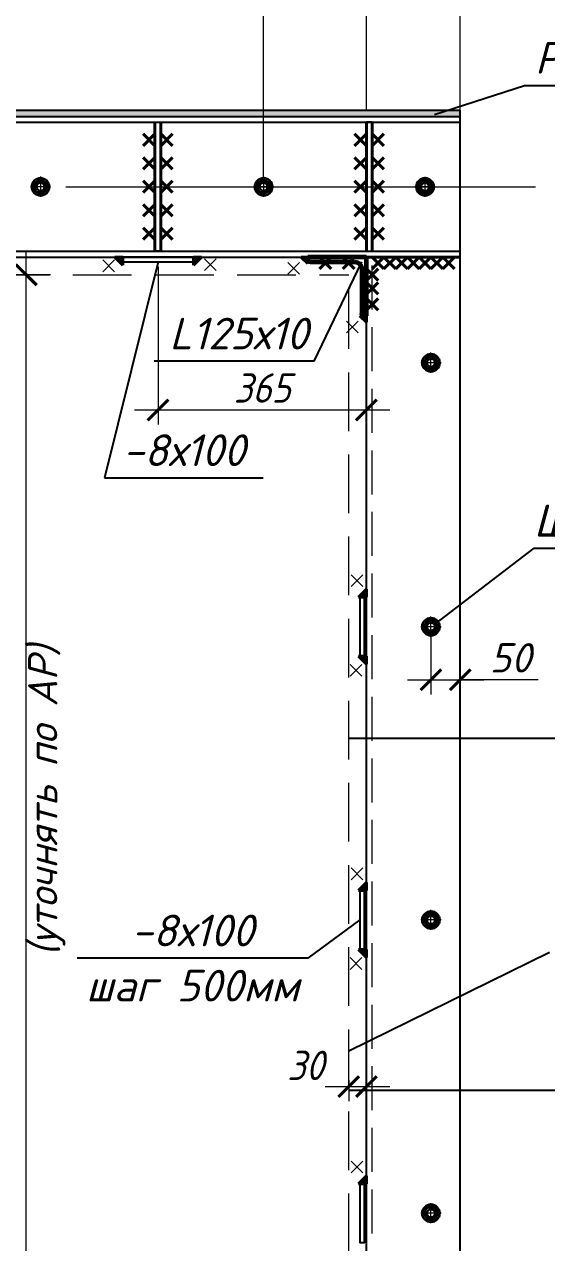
# Model space of a CAD drawing. Header units: millimetres. Extents: x 749182 to 2267578, y 70462 to 311449.
# Drawn here: x 2154983 to 2155873, y 200678 to 202755 of the extents above; entities that cross this region are included whole.
import ezdxf
from ezdxf.enums import TextEntityAlignment as Align

# ---------------------------------------------------------------- set-up
doc = ezdxf.new("R2010")
doc.units = ezdxf.units.MM
for name, pattern in [('015-60-22-12-0682-ПЗУ-20_П_изм1$0$K5LT_AXLED_REINFORCED', [13, 8, -2, 1, -2]), ('ГОСТ 2.303 4', [7, 5, -2, 0]), ('осеваяX2', [4, 2.5, -0.5, 0.5, -0.5])]:
    doc.linetypes.add(name, pattern=pattern)
doc.layers.get('Defpoints').update_dxf_attribs({"color": 255})
for name, color, linetype, lineweight in [('1Стены', 252, 'Continuous', 25), ('Оси', 165, 'осеваяX2', 13), ('Размер', 7, 'Continuous', 13), ('размеры', 7, 'Continuous', 9), ('сварка', 156, 'Continuous', 9), ('Стены', 184, 'Continuous', 40)]:
    doc.layers.add(name, color=color, linetype=linetype, lineweight=lineweight)
doc.layers.add('CS_UNPLOTTED', color=254, linetype='Continuous', plot=False)
for name, color, linetype in [('VPORTS', 7, 'Continuous'), ('металл', 124, 'Continuous'), ('Текст', 7, 'Continuous'), ('Штриховка', 252, 'Continuous')]:
    doc.layers.add(name, color=color, linetype=linetype)
doc.styles.add('GOST 2.304_new', font='isocpeur.ttf', dxfattribs={"width": 0.9, "oblique": 15})
doc.styles.add('М2', font='isocpeui.ttf')
doc.dimstyles.new('SPDS', dxfattribs={"dimscale": 25, "dimtxt": 2.5, "dimasz": 1.77, "dimexe": 1.25, "dimexo": 0.625, "dimtad": 1, "dimdec": 0, "dimrnd": 0.001, "dimtxsty": 'GOST 2.304_new', "dimblk": 'ARCHTICK', "dimcen": 2.5, "dimdle": 2, "dimclrt": 256, "dimazin": 2, "dimtfac": 0.75, "dimtdec": 0, "dimtmove": 1, "dimatfit": 3, "dimfxl": 0, "dimtolj": 1, "dimlwd": 9, "dimlwe": 9, "dimarcsym": 0})
doc.dimstyles.new('SPDS 1_20', dxfattribs={"dimscale": 20, "dimtxt": 2.5, "dimasz": 1.77, "dimexe": 1.25, "dimexo": 0.625, "dimtad": 1, "dimdec": 0, "dimrnd": 0.001, "dimtxsty": 'М2', "dimblk": 'ARCHTICK', "dimcen": 2.5, "dimdle": 2, "dimclrt": 256, "dimadec": 0, "dimazin": 2, "dimtfac": 0.75, "dimtdec": 0, "dimtmove": 1, "dimatfit": 3, "dimfxl": 0, "dimtolj": 1, "dimlwd": 9, "dimlwe": 9, "dimarcsym": 0})

# ---------------------------------------------------------------- blocks, each defined once
blk = doc.blocks.new('м16')
at = {"layer": 'металл', "lineweight": 30, "ltscale": 20}
for p, q in [((-11, 6.4), (0, 12.7)), ((-11, -6.4), (-11, 6.4)), ((0, 12.7), (11, 6.4)), ((11, 6.4), (11, -6.4)), ((0, -12.7), (-11, -6.4)), ((11, -6.4), (0, -12.7))]:
    blk.add_line(p, q, dxfattribs=at)
blk.add_circle((0, 0), 15, dxfattribs=at)
for radius, start, end in [(10.4, 0, 180), (10.4, 180, 0), (6.92, 0, 180), (6.92, 180, 0)]:
    blk.add_arc((0, 0), radius, start, end, dxfattribs=at)
at = {"layer": 'металл', "linetype": 'Continuous', "lineweight": 25, "ltscale": 20}
blk.add_arc((0, 0), 8, 255, 165, dxfattribs=at)
at = {"layer": 'Оси', "ltscale": 20}
for p, q in [((17, 0), (-17.3, 0)), ((0, 17.3), (0, -17.3))]:
    blk.add_line(p, q, dxfattribs=at)
blk = doc.blocks.new('_ArchTick')
at = {"color": 0, "linetype": 'ByBlock', "const_width": 0.15}
blk.add_lwpolyline([(-0.5, -0.5), (0.5, 0.5)], dxfattribs=at)
blk = doc.blocks.new('*D1221')
at = {"layer": 'Defpoints', "color": 0, "lineweight": 20, "ltscale": 20, "transparency": 16777216}
for p in [(2155535.8, 200967.5), (2155565.8, 200967.5), (2155565.8, 200943.9)]:
    blk.add_point(p, dxfattribs=at)
at = {"layer": 'Размер', "color": 0, "lineweight": 9, "ltscale": 20, "transparency": 16777216}
for p, q in [((2155535.8, 200955), (2155535.8, 200918.9)), ((2155565.8, 200955), (2155565.8, 200918.9)), ((2155495.8, 200943.9), (2155605.8, 200943.9))]:
    blk.add_line(p, q, dxfattribs=at)
at = {"layer": 'Размер', "color": 0, "lineweight": 9, "ltscale": 20, "transparency": 16777216, "xscale": 35.4, "yscale": 35.4, "zscale": 35.4, "rotation": 180}
blk.add_blockref('_ArchTick', (2155535.8, 200943.9), dxfattribs=at)
at = {"layer": 'Размер', "color": 0, "lineweight": 9, "ltscale": 20, "transparency": 16777216, "xscale": 35.4, "yscale": 35.4, "zscale": 35.4}
blk.add_blockref('_ArchTick', (2155565.8, 200943.9), dxfattribs=at)
at = {"layer": 'Размер', "ltscale": 20, "transparency": 16777216, "insert": (2155462, 200980), "char_height": 50, "attachment_point": 5, "style": 'GOST 2.304_new'}
blk.add_mtext('\\A1;30', dxfattribs=at)
blk = doc.blocks.new('свар')
at = {"layer": 'сварка', "color": 0, "linetype": 'Continuous', "ltscale": 10}
for p, q in [((10, 10), (-10, -10)), ((-10, 10), (10, -10))]:
    blk.add_line(p, q, dxfattribs=at)
blk = doc.blocks.new('*D1226')
at = {"layer": 'Defpoints', "color": 0, "lineweight": 20, "ltscale": 20, "transparency": 16777216}
for p in [(2155675.8, 201727.9), (2155725.8, 201727.9), (2155725.8, 201637.4)]:
    blk.add_point(p, dxfattribs=at)
at = {"layer": 'Размер', "color": 0, "lineweight": 9, "ltscale": 20, "transparency": 16777216}
for p, q in [((2155675.8, 201715.4), (2155675.8, 201612.4)), ((2155725.8, 201715.4), (2155725.8, 201612.4)), ((2155635.8, 201637.4), (2155765.8, 201637.4)), ((2155858.6, 201637.4), (2155725.8, 201637.4))]:
    blk.add_line(p, q, dxfattribs=at)
at = {"layer": 'Размер', "color": 0, "lineweight": 9, "ltscale": 20, "transparency": 16777216, "xscale": 35.4, "yscale": 35.4, "zscale": 35.4, "rotation": 180}
blk.add_blockref('_ArchTick', (2155675.8, 201637.4), dxfattribs=at)
at = {"layer": 'Размер', "color": 0, "lineweight": 9, "ltscale": 20, "transparency": 16777216, "xscale": 35.4, "yscale": 35.4, "zscale": 35.4}
blk.add_blockref('_ArchTick', (2155725.8, 201637.4), dxfattribs=at)
at = {"layer": 'Размер', "ltscale": 20, "transparency": 16777216, "insert": (2155811.1, 201674.9), "char_height": 50, "attachment_point": 5, "style": 'М2'}
blk.add_mtext('\\A1;50', dxfattribs=at)
blk = doc.blocks.new('*D1230')
at = {"layer": 'Defpoints', "color": 0, "lineweight": 20, "ltscale": 20, "transparency": 16777216}
for p in [(2155725.8, 203285.8), (2155565.8, 202597.9), (2155725.8, 202597.9)]:
    blk.add_point(p, dxfattribs=at)
at = {"layer": 'размеры', "color": 0, "lineweight": 9, "ltscale": 20, "transparency": 16777216}
for p, q in [((2155565.8, 202610.4), (2155565.8, 203310.8)), ((2155725.8, 202610.4), (2155725.8, 203310.8)), ((2155525.8, 203285.8), (2155765.8, 203285.8))]:
    blk.add_line(p, q, dxfattribs=at)
at = {"layer": 'размеры', "color": 0, "lineweight": 9, "ltscale": 20, "transparency": 16777216, "xscale": 35.4, "yscale": 35.4, "zscale": 35.4, "rotation": 180}
blk.add_blockref('_ArchTick', (2155565.8, 203285.8), dxfattribs=at)
at = {"layer": 'размеры', "color": 0, "lineweight": 9, "ltscale": 20, "transparency": 16777216, "xscale": 35.4, "yscale": 35.4, "zscale": 35.4}
blk.add_blockref('_ArchTick', (2155725.8, 203285.8), dxfattribs=at)
at = {"layer": 'размеры', "ltscale": 20, "transparency": 16777216, "insert": (2155645.8, 203323.3), "char_height": 50, "attachment_point": 5, "style": 'GOST 2.304_new'}
blk.add_mtext('\\A1;160', dxfattribs=at)
blk = doc.blocks.new('*D1231')
at = {"layer": 'Defpoints', "color": 0, "lineweight": 20, "ltscale": 20, "transparency": 16777216}
for p in [(2154986.3, 202327.9), (2155040.2, 202327.9), (2155040.2, 200127.9)]:
    blk.add_point(p, dxfattribs=at)
at = {"layer": 'Размер', "color": 0, "lineweight": 9, "ltscale": 20, "transparency": 16777216}
for p, q in [((2154986.3, 200087.9), (2154986.3, 202367.9)), ((2155027.7, 202327.9), (2154961.3, 202327.9)), ((2155027.7, 200127.9), (2154961.3, 200127.9))]:
    blk.add_line(p, q, dxfattribs=at)
at = {"layer": 'Размер', "color": 0, "lineweight": 9, "ltscale": 20, "transparency": 16777216, "xscale": 35.4, "yscale": 35.4, "zscale": 35.4}
for p, rotation in [((2154986.3, 202327.9), 90), ((2154986.3, 200127.9), 270)]:
    blk.add_blockref('_ArchTick', p, dxfattribs=dict(at, rotation=rotation))
at = {"layer": 'Размер', "ltscale": 20, "transparency": 16777216, "insert": (2154979.5, 201431.5), "char_height": 50, "width": 670.583, "attachment_point": 5, "rotation": 90, "style": 'М2'}
blk.add_mtext('\\A1;2200 \\P(уточнять по АР)', dxfattribs=at)
blk = doc.blocks.new('*D1240')
at = {"layer": 'Defpoints', "color": 0, "lineweight": 20, "ltscale": 20, "transparency": 16777216}
for p in [(2155565.8, 203285.8), (2155565.8, 202967.2), (2155390.7, 202477.9)]:
    blk.add_point(p, dxfattribs=at)
at = {"layer": 'размеры', "color": 0, "lineweight": 9, "ltscale": 20, "transparency": 16777216}
for p, q in [((2155390.7, 202490.4), (2155390.7, 203310.8)), ((2155565.8, 202979.7), (2155565.8, 203310.8)), ((2155350.7, 203285.8), (2155605.8, 203285.8))]:
    blk.add_line(p, q, dxfattribs=at)
at = {"layer": 'размеры', "color": 0, "lineweight": 9, "ltscale": 20, "transparency": 16777216, "xscale": 35.4, "yscale": 35.4, "zscale": 35.4, "rotation": 180}
blk.add_blockref('_ArchTick', (2155390.7, 203285.8), dxfattribs=at)
at = {"layer": 'размеры', "color": 0, "lineweight": 9, "ltscale": 20, "transparency": 16777216, "xscale": 35.4, "yscale": 35.4, "zscale": 35.4}
blk.add_blockref('_ArchTick', (2155565.8, 203285.8), dxfattribs=at)
at = {"layer": 'размеры', "ltscale": 20, "transparency": 16777216, "insert": (2155478.2, 203323.3), "char_height": 50, "attachment_point": 5, "style": 'GOST 2.304_new'}
blk.add_mtext('\\A1;175', dxfattribs=at)
blk = doc.blocks.new('*D1243')
at = {"layer": 'Defpoints', "color": 0, "lineweight": 20, "ltscale": 20, "transparency": 16777216}
for p in [(2155210.8, 202353.9), (2155565.8, 202216.7), (2155565.8, 202097.4)]:
    blk.add_point(p, dxfattribs=at)
at = {"layer": 'размеры', "color": 0, "lineweight": 9, "ltscale": 20, "transparency": 16777216}
for p, q in [((2155210.8, 202341.4), (2155210.8, 202072.4)), ((2155565.8, 202204.2), (2155565.8, 202072.4)), ((2155170.8, 202097.4), (2155605.8, 202097.4))]:
    blk.add_line(p, q, dxfattribs=at)
at = {"layer": 'размеры', "color": 0, "lineweight": 9, "ltscale": 20, "transparency": 16777216, "xscale": 35.4, "yscale": 35.4, "zscale": 35.4, "rotation": 180}
blk.add_blockref('_ArchTick', (2155210.8, 202097.4), dxfattribs=at)
at = {"layer": 'размеры', "color": 0, "lineweight": 9, "ltscale": 20, "transparency": 16777216, "xscale": 35.4, "yscale": 35.4, "zscale": 35.4}
blk.add_blockref('_ArchTick', (2155565.8, 202097.4), dxfattribs=at)
at = {"layer": 'размеры', "ltscale": 20, "transparency": 16777216, "insert": (2155388.3, 202134.9), "char_height": 50, "attachment_point": 5, "style": 'GOST 2.304_new'}
blk.add_mtext('\\A1;365', dxfattribs=at)

msp = doc.modelspace()

# ---------------------------------------------------------------- hatches: boundary and pattern name
at = {"layer": 'Стены', "linetype": 'Continuous', "ltscale": 5}
for points in [[(2155150.6857, 202357.9098), (2155137.0423, 202357.9098), (2155150.6857, 202344.2663)], [(2155271.3727, 202357.9098), (2155285.0162, 202357.9098), (2155271.3727, 202344.2663)], [(2155565.7885, 201777.9977), (2155565.7885, 201791.6412), (2155552.145, 201777.9977)], [(2155565.7885, 201677.8021), (2155565.7885, 201664.1587), (2155552.145, 201677.8021)], [(2155565.7885, 201277.9977), (2155565.7885, 201291.6412), (2155552.145, 201277.9977)], [(2155565.7885, 201177.8021), (2155565.7885, 201164.1587), (2155552.145, 201177.8021)], [(2155565.7885, 200777.9977), (2155565.7885, 200791.6412), (2155552.145, 200777.9977)]]:
    msp.add_hatch(color=256, dxfattribs=at).paths.add_polyline_path(points, flags=0)
at = {"layer": 'Стены', "linetype": 'Continuous', "ltscale": 4}
for points in [[(2155465.7885, 202357.9098), (2155454.8737, 202357.9098), (2155465.7885, 202346.995)], [(2155565.7885, 202257.9098), (2155554.8737, 202257.9098), (2155565.7885, 202246.995)]]:
    msp.add_hatch(color=256, dxfattribs=at).paths.add_polyline_path(points, flags=0)
at = {"layer": 'Штриховка', "ltscale": 20}
h = msp.add_hatch(dxfattribs=at)
h.set_pattern_fill('AR-SAND', color=256, scale=0.3)
h.set_pattern_definition([(37.5, (-39994243.569, -991403.53), (-0.4800093888, 14.68239712), [0, -11.5824, 0, -12.954, 0, -12.3825]), (7.5, (-39994243.569, -991403.53), (13.485698494, 21.504753017), [0, -6.2484, 0, -10.4394, 0, -4.0005]), (327.5, (-39994252.942, -991403.53), (23.7297711072, 0.0431155404), [0, -3.81, 0, -13.716, 0, -17.907]), (317.5, (-39994252.942, -991403.53), (22.906693574, 6.687879698), [0, -1.905, 0, -8.9916, 0, -10.287])])
h.paths.add_polyline_path([(2155725.7885, 202608.3334), (2153895.7786, 202608.3334), (2153895.7786, 202598.3334), (2153899.2892, 202597.9098), (2155725.7885, 202598.3334)])

# ---------------------------------------------------------------- linework, layer by layer
at = {"layer": '1Стены', "linetype": 'ГОСТ 2.303 4', "lineweight": 13, "ltscale": 15}
msp.add_line((2155575.7885, 200063.4785), (2155575.7885, 202393.4884), dxfattribs=at)
at = {"layer": '1Стены', "linetype": 'ГОСТ 2.303 4', "lineweight": 13, "ltscale": 20}
for p in [(2154085.7786, 202327.9098), (2155535.7885, 200101.4785)]:
    msp.add_line(p, (2155535.7885, 202327.9098), dxfattribs=at)
at = {"layer": 'CS_UNPLOTTED', "ltscale": 100}
for p, q in [((2155535.7885, 201537.8999), (2156327.6824, 201537.8999)), ((2155535.7885, 200937.8999), (2156328.5349, 200937.8999))]:
    msp.add_line(p, q, dxfattribs=at)
at = {"layer": 'VPORTS', "ltscale": 100}
msp.add_line((2155476.6814, 202180.6941), (2155204.4899, 202180.6941), dxfattribs=at)
msp.add_lwpolyline([(2153895.7786, 202597.9098), (2155725.7885, 202597.9098), (2155725.7885, 202607.9178), (2153895.7786, 202607.9178)], close=True, dxfattribs=at)
at = {"layer": 'металл', "color": 0, "ltscale": 20}
for p, q in [((2153895.7786, 202597.9098), (2155725.7885, 202597.9098)), ((2153895.7786, 202587.9098), (2155725.7885, 202587.9098)), ((2155725.7885, 199911.4785), (2155725.7885, 202597.9098)), ((2153895.7786, 202367.9098), (2155725.7885, 202367.9098)), ((2153895.7786, 202357.9098), (2155725.7885, 202357.9098)), ((2155565.7885, 202357.9098), (2155725.7885, 202357.9098)), ((2155565.7885, 200073.4785), (2155565.7885, 202343.4884))]:
    msp.add_line(p, q, dxfattribs=at)
at = {"layer": 'металл', "ltscale": 20}
for points in [[(2155205.5269, 202587.9098), (2155215.5222, 202587.9098), (2155215.5222, 202367.9098), (2155205.5269, 202367.9098)], [(2155575.7835, 202587.9098), (2155565.7882, 202587.9098), (2155565.7882, 202367.9098), (2155575.7835, 202367.9098)], [(2155150.7835, 202357.9098), (2155150.7835, 202349.9098), (2155270.7835, 202349.9098), (2155270.7835, 202357.9098)], [(2155562.7794, 201777.8999), (2155554.7794, 201777.8999), (2155554.7794, 201677.8999), (2155562.7794, 201677.8999)], [(2155562.7794, 201277.8999), (2155554.7794, 201277.8999), (2155554.7794, 201177.8999), (2155562.7794, 201177.8999)], [(2155562.7794, 200777.8999), (2155554.7794, 200777.8999), (2155554.7794, 200677.8999), (2155562.7794, 200677.8999)]]:
    msp.add_lwpolyline(points, close=True, dxfattribs=at)
at = {"layer": 'Оси', "linetype": '015-60-22-12-0682-ПЗУ-20_П_изм1$0$K5LT_AXLED_REINFORCED', "ltscale": 100}
msp.add_line((2153753.717, 202477.9098), (2155867.8501, 202477.9098), dxfattribs=at)
at = {"layer": 'Стены', "color": 0, "linetype": 'Continuous', "ltscale": 10}
for p, q in [((2155205.5317, 202587.9098), (2155205.5317, 202367.9098)), ((2155215.5269, 202587.9098), (2155215.5269, 202367.9098)), ((2155565.7835, 202587.9098), (2155565.7835, 202367.9098)), ((2155575.7788, 202587.9098), (2155575.7788, 202367.9098)), ((2155205.5317, 202567.9098), (2155185.5317, 202547.9098)), ((2155205.5317, 202547.9098), (2155185.5317, 202567.9098)), ((2155215.5269, 202567.9098), (2155235.5269, 202547.9098)), ((2155215.5269, 202547.9098), (2155235.5269, 202567.9098)), ((2155565.7835, 202567.9098), (2155545.7835, 202547.9098)), ((2155565.7835, 202547.9098), (2155545.7835, 202567.9098)), ((2155575.7788, 202567.9098), (2155595.7788, 202547.9098)), ((2155575.7788, 202547.9098), (2155595.7788, 202567.9098)), ((2155205.5317, 202527.9098), (2155185.5317, 202507.9098)), ((2155205.5317, 202507.9098), (2155185.5317, 202527.9098)), ((2155215.5269, 202527.9098), (2155235.5269, 202507.9098)), ((2155215.5269, 202507.9098), (2155235.5269, 202527.9098)), ((2155565.7835, 202527.9098), (2155545.7835, 202507.9098)), ((2155565.7835, 202507.9098), (2155545.7835, 202527.9098)), ((2155575.7788, 202527.9098), (2155595.7788, 202507.9098)), ((2155575.7788, 202507.9098), (2155595.7788, 202527.9098)), ((2155205.5317, 202487.9098), (2155185.5317, 202467.9098)), ((2155205.5317, 202467.9098), (2155185.5317, 202487.9098)), ((2155215.5269, 202487.9098), (2155235.5269, 202467.9098)), ((2155215.5269, 202467.9098), (2155235.5269, 202487.9098)), ((2155565.7835, 202487.9098), (2155545.7835, 202467.9098)), ((2155565.7835, 202467.9098), (2155545.7835, 202487.9098)), ((2155575.7788, 202487.9098), (2155595.7788, 202467.9098)), ((2155575.7788, 202467.9098), (2155595.7788, 202487.9098)), ((2155205.5317, 202447.9098), (2155185.5317, 202427.9098)), ((2155205.5317, 202427.9098), (2155185.5317, 202447.9098)), ((2155215.5269, 202447.9098), (2155235.5269, 202427.9098)), ((2155215.5269, 202427.9098), (2155235.5269, 202447.9098)), ((2155565.7835, 202447.9098), (2155545.7835, 202427.9098)), ((2155565.7835, 202427.9098), (2155545.7835, 202447.9098)), ((2155575.7788, 202447.9098), (2155595.7788, 202427.9098)), ((2155575.7788, 202427.9098), (2155595.7788, 202447.9098)), ((2155205.5317, 202407.9098), (2155185.5317, 202387.9098)), ((2155205.5317, 202387.9098), (2155185.5317, 202407.9098)), ((2155215.5269, 202407.9098), (2155235.5269, 202387.9098)), ((2155215.5269, 202387.9098), (2155235.5269, 202407.9098)), ((2155565.7835, 202407.9098), (2155545.7835, 202387.9098)), ((2155565.7835, 202387.9098), (2155545.7835, 202407.9098)), ((2155575.7788, 202407.9098), (2155595.7788, 202387.9098)), ((2155575.7788, 202387.9098), (2155595.7788, 202407.9098)), ((2155565.7885, 202357.9098), (2155465.7885, 202357.9098)), ((2155505.7885, 202357.9098), (2155485.7885, 202337.9098)), ((2155485.7885, 202357.9098), (2155505.7885, 202337.9098)), ((2155545.7885, 202357.9098), (2155525.7885, 202337.9098)), ((2155525.7885, 202357.9098), (2155545.7885, 202337.9098)), ((2155565.7885, 202357.9098), (2155565.7885, 202257.9098)), ((2155565.7885, 202357.9098), (2155725.7885, 202357.9098)), ((2155725.7885, 202357.9098), (2155565.7885, 202357.9098)), ((2155575.7885, 202357.9098), (2155595.7885, 202337.9098)), ((2155595.7885, 202357.9098), (2155575.7885, 202337.9098)), ((2155595.7885, 202357.9098), (2155575.7885, 202337.9098)), ((2155575.7885, 202357.9098), (2155595.7885, 202337.9098)), ((2155595.7885, 202357.9098), (2155615.7885, 202337.9098)), ((2155615.7885, 202357.9098), (2155595.7885, 202337.9098)), ((2155615.7885, 202357.9098), (2155595.7885, 202337.9098)), ((2155595.7885, 202357.9098), (2155615.7885, 202337.9098)), ((2155615.7885, 202357.9098), (2155635.7885, 202337.9098)), ((2155635.7885, 202357.9098), (2155615.7885, 202337.9098)), ((2155635.7885, 202357.9098), (2155615.7885, 202337.9098)), ((2155615.7885, 202357.9098), (2155635.7885, 202337.9098)), ((2155635.7885, 202357.9098), (2155655.7885, 202337.9098)), ((2155655.7885, 202357.9098), (2155635.7885, 202337.9098)), ((2155655.7885, 202357.9098), (2155635.7885, 202337.9098)), ((2155635.7885, 202357.9098), (2155655.7885, 202337.9098)), ((2155655.7885, 202357.9098), (2155675.7885, 202337.9098)), ((2155675.7885, 202357.9098), (2155655.7885, 202337.9098)), ((2155675.7885, 202357.9098), (2155655.7885, 202337.9098)), ((2155655.7885, 202357.9098), (2155675.7885, 202337.9098)), ((2155695.7885, 202357.9098), (2155675.7885, 202337.9098)), ((2155675.7885, 202357.9098), (2155695.7885, 202337.9098)), ((2155675.7885, 202357.9098), (2155695.7885, 202337.9098)), ((2155695.7885, 202357.9098), (2155675.7885, 202337.9098)), ((2155695.7885, 202357.9098), (2155715.7885, 202337.9098)), ((2155715.7885, 202357.9098), (2155695.7885, 202337.9098)), ((2155715.7885, 202357.9098), (2155695.7885, 202337.9098)), ((2155695.7885, 202357.9098), (2155715.7885, 202337.9098)), ((2155565.7885, 202337.9098), (2155585.7885, 202317.9098)), ((2155565.7885, 202317.9098), (2155585.7885, 202337.9098)), ((2155565.7885, 202314.6792), (2155585.7885, 202294.6792)), ((2155565.7885, 202294.6792), (2155585.7885, 202314.6792)), ((2155565.7885, 202287.4785), (2155585.7885, 202267.4785)), ((2155565.7885, 202267.4785), (2155585.7885, 202287.4785))]:
    msp.add_line(p, q, dxfattribs=at)
at = {"layer": 'Стены', "color": 0, "linetype": 'Continuous', "ltscale": 5}
for p, q in [((2155150.6857, 202357.9098), (2155137.0423, 202357.9098)), ((2155137.0423, 202357.9098), (2155150.6857, 202344.2663)), ((2155150.6857, 202344.2663), (2155150.6857, 202357.9098)), ((2155271.3727, 202357.9098), (2155285.0162, 202357.9098)), ((2155285.0162, 202357.9098), (2155271.3727, 202344.2663)), ((2155271.3727, 202344.2663), (2155271.3727, 202357.9098)), ((2155565.7885, 201791.6412), (2155552.145, 201777.9977)), ((2155552.145, 201777.9977), (2155565.7885, 201777.9977)), ((2155565.7885, 201777.9977), (2155565.7885, 201791.6412)), ((2155565.7885, 201664.1587), (2155552.145, 201677.8021)), ((2155552.145, 201677.8021), (2155565.7885, 201677.8021)), ((2155565.7885, 201677.8021), (2155565.7885, 201664.1587)), ((2155565.7885, 201291.6412), (2155552.145, 201277.9977)), ((2155565.7885, 201277.9977), (2155565.7885, 201291.6412)), ((2155552.145, 201277.9977), (2155565.7885, 201277.9977)), ((2155565.7885, 201164.1587), (2155552.145, 201177.8021)), ((2155552.145, 201177.8021), (2155565.7885, 201177.8021)), ((2155565.7885, 201177.8021), (2155565.7885, 201164.1587)), ((2155565.7885, 200791.6412), (2155552.145, 200777.9977)), ((2155565.7885, 200777.9977), (2155565.7885, 200791.6412)), ((2155552.145, 200777.9977), (2155565.7885, 200777.9977))]:
    msp.add_line(p, q, dxfattribs=at)
at = {"layer": 'Стены', "color": 0, "linetype": 'Continuous', "ltscale": 4}
for p, q in [((2155465.7885, 202357.9098), (2155454.8737, 202357.9098)), ((2155454.8737, 202357.9098), (2155465.7885, 202346.995)), ((2155465.7885, 202346.995), (2155465.7885, 202357.9098)), ((2155565.7885, 202257.9098), (2155554.8737, 202257.9098)), ((2155554.8737, 202257.9098), (2155565.7885, 202246.995)), ((2155565.7885, 202246.995), (2155565.7885, 202257.9098))]:
    msp.add_line(p, q, dxfattribs=at)
at = {"layer": 'Текст', "ltscale": 20}
for p, q in [((2155681.756, 202601.275), (2155835.0463, 202650.7196)), ((2155835.0463, 202650.7196), (2156261.9763, 202650.7196)), ((2155210.7835, 202349.9098), (2155119.7711, 201981.822)), ((2155476.6814, 202180.6941), (2155558.2518, 202350.2479)), ((2155119.7711, 201981.822), (2155389.9661, 201981.822)), ((2155681.6439, 201731.584), (2155851.3926, 201861.6927)), ((2155851.3926, 201861.6927), (2156311.1276, 201861.6927)), ((2155554.7794, 201227.8999), (2155466.1082, 201162.9973)), ((2155466.1082, 201162.9973), (2155073.1982, 201162.9973)), ((2155535.7885, 201005.062), (2155877.8995, 201172.9064))]:
    msp.add_line(p, q, dxfattribs=at)
at = {"layer": 'Текст', "linetype": 'Continuous', "lineweight": 60, "ltscale": 10, "extrusion": (0, 0, -1)}
for p, q in [((2155465.7885, 202357.9098), (2155465.7885, 202353.9098)), ((2155565.7885, 202357.9098), (2155465.7885, 202357.9098)), ((2155469.7885, 202349.9098), (2155545.7885, 202349.9098)), ((2155565.7885, 202257.9098), (2155565.7885, 202357.9098)), ((2155557.7885, 202337.9098), (2155557.7885, 202261.9098)), ((2155561.7885, 202257.9098), (2155565.7885, 202257.9098))]:
    msp.add_line(p, q, dxfattribs=at)
for centre, radius, start, end in [((-2155469.7885, 202353.9098), 4, 270, 0), ((-2155545.7885, 202337.9098), 12, 90, 180), ((-2155561.7885, 202261.9098), 4, 270, 0)]:
    msp.add_arc(centre, radius, start, end, dxfattribs=at)

# ---------------------------------------------------------------- block references
at = {"layer": 'Размер'}
for p in [(2155010.6564, 202477.9098), (2155390.6576, 202477.9098)]:
    msp.add_blockref('м16', p, dxfattribs=at)
at = {"layer": 'Размер', "rotation": 270.0000000001111}
for p in [(2155665.786, 202477.7372), (2155675.7885, 202177.9098), (2155675.7885, 201727.8999), (2155675.7885, 201227.8999), (2155675.7885, 200727.8999)]:
    msp.add_blockref('м16', p, dxfattribs=at)
at = {"layer": 'Размер', "color": 0, "xscale": -1}
for p in [(2155126.6399, 202343.1598), (2155300.0053, 202345.1635), (2155441.7426, 202339.0114), (2155541.7426, 202239.0114)]:
    msp.add_blockref('свар', p, dxfattribs=at)
at = {"layer": 'Размер', "color": 0, "rotation": 270.0000000023722}
for p in [(2155550.0331, 201806.6303), (2155548.0295, 201653.7563), (2155550.0331, 201306.6303), (2155548.0295, 201153.7563), (2155550.0331, 200806.6303), (2155550.0331, 200806.6303)]:
    msp.add_blockref('свар', p, dxfattribs=at)

# ---------------------------------------------------------------- texts
at = {"layer": 'Текст', "ltscale": 20, "style": 'М2'}
for s, p in [('Раствор №1', (2156048.5113, 202670.7196)), ('L125х10', (2155348.2664, 202200.6941)), ('-8х100', (2155254.8686, 202001.822)), ('Шпилька М16', (2156081.2601, 201881.6927)), ('-8х100', (2155269.6532, 201182.9973))]:
    msp.add_text(s, height=54, dxfattribs=at).set_placement(p, align=Align.CENTER)
msp.add_text('шаг 500мм', height=54, dxfattribs=at).set_placement((2155269.6532, 201142.9973), align=Align.TOP_CENTER)

# ---------------------------------------------------------------- dimensions: what is measured, and where the dimension line sits
at = {"layer": 'Размер', "ltscale": 20}
dim = msp.add_linear_dim(base=(2154986.318, 202327.9098), p1=(2155040.2247, 200127.9098), p2=(2155040.2247, 202327.9098), angle=90, text='<> \\P(уточнять по АР)', dimstyle='SPDS 1_20', override={"dimtxsty": 'М2'}, dxfattribs=at)
dim.commit()
dim.dimension.update_dxf_attribs({"geometry": '*D1231', "text_midpoint": (2155068.7016, 201431.5439), "dimtype": 160})
dim = msp.add_linear_dim(base=(2155725.7885, 201637.4119), p1=(2155675.7885, 201727.8999), p2=(2155725.7885, 201727.8999), dimstyle='SPDS', override={"dimscale": 20, "dimtxsty": 'М2', "dimfxl": 1.25, "dimtfill": 0, "dimarcsym": 1}, dxfattribs=at)
dim.commit()
dim.dimension.update_dxf_attribs({"geometry": '*D1226', "text_midpoint": (2155811.1018, 201637.4119), "dimtype": 160})
dim = msp.add_linear_dim(base=(2155565.7885, 200943.8736), p1=(2155535.7885, 200967.4564), p2=(2155565.7885, 200967.4564), angle=0, dimstyle='SPDS', override={"dimscale": 20, "dimfxl": 1.25, "dimtfill": 0, "dimarcsym": 1}, dxfattribs=at)
dim.commit()
dim.dimension.update_dxf_attribs({"geometry": '*D1221', "text_midpoint": (2155461.9816, 200942.4863), "dimtype": 161})
at = {"layer": 'размеры', "ltscale": 20}
for base, p1, p2, picture, middle in [((2155565.7885, 203285.7617), (2155390.6576, 202477.9098), (2155565.7885, 202967.2419), '*D1240', (2155478.223, 203323.2617)), ((2155725.7885, 203285.7617), (2155565.7885, 202597.9098), (2155725.7885, 202597.9098), '*D1230', (2155645.7885, 203323.2617))]:
    dim = msp.add_linear_dim(base=base, p1=p1, p2=p2, dimstyle='SPDS', override={"dimscale": 20, "dimfxl": 1.25, "dimtfill": 0, "dimarcsym": 1}, dxfattribs=at)
    dim.commit()
    dim.dimension.update_dxf_attribs({"geometry": picture, "text_midpoint": middle})
dim = msp.add_linear_dim(base=(2155565.7885, 202097.4407), p1=(2155210.7835, 202353.9098), p2=(2155565.7885, 202216.7453), text='365', dimstyle='SPDS', override={"dimscale": 20, "dimfxl": 1.25, "dimtfill": 0, "dimarcsym": 1}, dxfattribs=at)
dim.commit()
dim.dimension.update_dxf_attribs({"geometry": '*D1243', "text_midpoint": (2155388.286, 202134.9407)})

doc.saveas('drawing.dxf')
